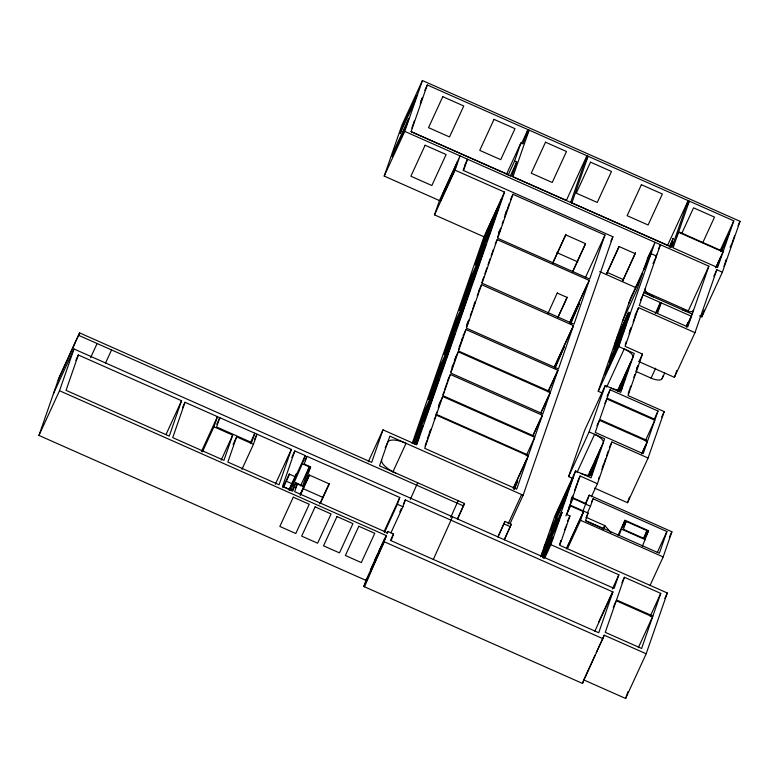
<?xml version="1.0" encoding="UTF-8"?>
<svg xmlns="http://www.w3.org/2000/svg" width="779" height="779" viewBox="0 0 779 779"><rect width="100%" height="100%" fill="white"/><g stroke="black" fill="none" stroke-linecap="round" stroke-linejoin="round"><path stroke-width="1.17" d="M566.528 524.54L566.333 525.202M643.61 269.855L647.544 258.521L654.993 242.318L618.779 346.587L634.262 353.452L620.746 392.343L605.264 385.478L589.138 431.897L604.621 438.762L591.047 477.839L575.564 470.974L561.26 512.134L562.068 512.494L550.889 544.687L618.857 574.805L614.125 588.408L74.015 348.992L59.506 390.737L386.491 535.679L365.935 580.374L38.95 435.432L59.048 377.591L79.604 332.896L371.68 462.366L382.976 429.842L416.726 444.809L504.519 192.092L455.053 170.163L460.009 155.878L439.453 200.573L434.497 214.858L483.963 236.787L412.13 443.553M58.182 380.084L79.604 332.896M78.328 354.981L66.049 390.347L169.257 436.094L181.546 400.737L78.328 354.981L75.826 360.434M241.918 469.386L253.448 444.312L236.621 436.853L227.857 462.074L279.067 484.772L291.346 449.405L185.012 402.276L172.734 437.632L223.933 460.331L232.697 435.11L213.943 426.804L217.468 416.658L201.42 451.538M253.448 444.312L256.973 434.176L254.47 439.619M439.453 200.573L384.203 176.083L401.876 125.224L422.432 80.539L740.05 221.324L722.386 272.183L701.83 316.878L699.61 315.894M384.203 176.083L404.759 131.388L422.432 80.539M294.813 450.944L282.534 486.31L292.933 490.916L295.786 482.707L302.719 485.784L309.302 466.835L302.369 463.758L305.222 455.559L294.813 450.944L291.804 457.487M411.877 128.038L414.34 120.94M420.251 103.919L422.364 97.842L420.894 101.046M427.281 84.979L411.069 131.68L511.735 176.297L516.72 161.964L514.617 161.039L520.898 142.947L523.001 143.872L527.958 129.606L427.281 84.979L424.779 90.432M295.621 475.901L296.234 474.138M302.369 463.758L290.82 490.176L282.504 486.486M300.324 494.129L303.722 486.748L297.364 483.934L294.666 491.685L387.484 532.826L387.952 531.463L393.502 533.927L391.136 540.723L598.73 632.743L612.898 591.943L405.314 499.923L403.308 504.286M384.368 532.612L397.407 504.266L399.763 497.469L306.955 456.328L304.258 464.08L310.617 466.894L303.722 486.748M463.086 170.65L464.956 165.265M413.182 443.641L415.246 437.681L429.589 406.502L427.174 413.454L413.328 443.563M595.253 654.827L583.714 679.892L625.615 698.461L646.171 653.776L604.27 635.206L582.488 683.426L363.812 586.49L366.597 578.466M416.405 444.449L418.975 437.058L415.519 444.585M386.491 535.679L364.504 586.801M529.116 130.122L512.894 176.814L671.936 247.313L688.159 200.622L529.116 130.122L526.107 136.666M390.922 532.885L402.947 506.73L405.314 499.923M425.12 445.87L426.95 440.593M435.841 415.003L436.873 412.023M438.314 407.875L440.729 400.932M442.862 394.797L443.894 391.818M444.643 389.656L447.058 382.703M450.778 371.992L453.193 365.039M453.943 362.878L456.358 355.935M458.49 349.8L459.522 346.821M466.417 326.995L468.831 320.042L466.845 324.346M470.263 315.904L471.996 310.938M472.746 308.776L475.161 301.824L474.168 303.976M477.284 295.689L478.325 292.709M481.734 282.894L483.808 276.934M484.898 273.78L486.972 267.82M488.063 264.665L490.137 258.716M491.228 255.58L493.302 249.601M497.538 237.391L500.04 230.204L499.047 232.356M502.202 223.963L503.273 220.885M504.373 217.721L506.516 211.567L505.026 214.79M507.606 208.402L509.398 203.27M436.25 415.09L424.701 448.344L516.701 489.124L528.259 455.871L436.25 415.09L434.244 419.453M442.706 396.511L436.483 414.428L528.483 455.209L534.706 437.292L442.706 396.511L438.752 405.226M450.369 374.465L442.988 395.703L534.988 436.483L542.369 415.246L450.369 374.465L447.36 380.999M458.227 351.835L450.837 373.102L542.846 413.883L550.227 392.616L458.227 351.835L454.381 360.229M465.969 329.536L458.51 351.027L550.51 391.808L557.978 370.317L465.969 329.536L462.969 336.08M481.568 284.656L466.446 328.173L558.446 368.964L573.5 325.622L481.568 284.656L478.559 291.2M497.206 239.62L482.065 283.215L574.006 324.181L589.216 280.411L497.206 239.62L495.201 243.983M512.952 194.292L497.684 238.267L589.684 279.048L604.962 235.073L512.952 194.292L510.449 199.745M417.68 482.756L410.299 499.417M452.541 516.779L433.27 559.556M458.13 500.693L450.749 517.353M457.604 519.077L464.488 503.507L379.539 465.852L389.851 436.152L523.118 495.23L510.089 523.576M570.686 202.433L586.908 155.742L566.352 200.427L513.001 176.784M571.844 202.939L588.057 156.248L584.552 163.882M498.063 537.013L504.948 521.443L511.306 524.257L504.422 539.828M523.118 495.23L612.917 236.738L463.583 170.543L467.527 159.208L464.518 165.752M618.945 246.534L606.305 274.539L619.178 246.563L635.226 253.681L622.363 281.647L635.489 252.581M572.925 478.52L568.582 476.592L584.708 430.174L605.264 385.478M602.566 393.2L598.223 391.272L630.503 298.338L651.059 253.652L656.493 256.057L653.016 263.623M570.53 502.143L572.643 496.038L571.163 499.261M574.649 490.283L577.122 483.175M625.294 344.513L626.326 341.523M629.052 333.675L631.126 327.716L629.646 330.929M633.161 321.854L635.576 314.891M591.397 496.778L597.415 483.701L580.082 476.018L566.693 514.549L569.926 515.98L559.741 545.31L667.291 592.985L646.171 653.776M599.441 420.28L595.224 432.423L643.191 453.69L647.407 441.537L599.441 420.28L596.938 425.724M606.841 398.975L599.723 419.462L647.69 440.719L654.808 420.232L606.841 398.975L604.835 403.327M610.045 389.773L607.123 398.157L655.09 419.414L658.012 411.03L610.045 389.773L607.036 396.307M639.023 361.651L674.419 377.338L694.975 332.652L638.566 307.647L625.118 346.363L642.461 354.046L628.03 395.576L664.214 411.604L648.079 458.033L627.523 502.718L594.64 488.141M565.885 515.834L570.647 505.347L588.096 513.079L585.516 520.518L659.375 553.256L666.912 531.541L593.062 498.803L591.553 502.085M586.275 503.75L573.208 497.956L573.023 498.502L590.472 506.243L587.454 512.796M591.008 469.533L589.304 474.43L600.96 447.906M620.649 384.213L618.945 389.12L630.591 362.595M670.144 247.118L673.222 238.257L669.239 246.924M591.271 475.774L592.975 470.876L590.988 475.2M621.253 389.481L622.616 385.566L620.62 389.889M678.509 232.23L673.095 247.819L717.586 267.548L723.009 251.958L678.509 232.23L676.503 236.592M689.308 201.128L678.665 231.772L723.165 251.5L733.808 220.856L689.308 201.128L687.302 205.49M567.472 548.659L580.521 520.294L583.705 511.131M650.114 585.292L663.163 556.927L671.907 531.765L589.265 495.132L582.565 511.949M598.554 479.007L599.236 477.05M601.894 469.386L602.917 466.446M604.212 462.716L605.575 458.792M606.529 456.036L608.233 451.138M628.195 393.687L629.559 389.773M633.853 377.396L634.875 374.456M636.17 370.716L637.874 365.818L636.881 367.98M597.415 483.701L611.904 441.995L648.079 458.033M590.472 506.243L593.062 498.803M603.277 529.788L604.747 525.562L586.256 517.363M635.976 371.427L651.078 378.117A10.624 4.012 24.7 0 0 662.111 378.613L663.036 375.945M404.759 131.388L708.861 266.194L687.75 326.937L657.476 313.518L661.176 302.865L657.661 310.49M627.523 502.718L629.49 497.06M674.419 377.338L676.805 370.483M619.003 535.397L624.953 520.265L648.527 530.713L642.383 546.283M626.15 521.424L623.395 529.35L644.194 538.571L646.95 530.645L626.15 521.424L623.628 526.896M694.975 332.652L716.836 269.729L722.386 272.183M701.83 316.878L704.187 310.091M723.954 266.369L726.067 260.293M732.056 243.038L734.519 235.949M582.488 683.426L583.714 679.892M616.247 600.745L605.264 632.344L641.614 648.459L652.598 616.861L616.247 600.745L613.239 607.289M652.88 616.043L660.748 593.384L624.398 577.268L616.53 599.937L652.88 616.043L638.342 647.661M625.615 698.461L628.01 691.586M565.758 526.857L565.291 528.104M559.682 544.239L560.909 540.587L560.461 541.269M564.59 529.837L564.97 528.912M53.459 393.677L74.015 348.992M38.95 435.432L59.506 390.737M90.598 357.707L97.112 343.539M105.545 363.024L111.563 349.937M166.005 434.526L181.546 400.737M182.51 407.729L185.012 402.276M202.413 451.869L213.943 426.804M216.796 424.234L219.805 417.7L216.581 426.97L251.617 442.501L254.84 433.221L250.322 443.037M221.158 460.185L232.697 435.11M233.116 444.488L236.125 437.944M275.308 484.295L291.346 449.405M282.933 487.712L289.291 473.885M283.663 486.992L289.535 474.226L295.319 476.787M289.204 489.212L296.049 474.314M289.175 490.439L305.222 455.559M304.949 460.691L306.955 456.328M291.911 491.14L295.786 482.707M295.426 488.151L297.364 483.934M300.577 485.804L309.302 466.835M308.679 471.11L310.617 466.894M300.441 494.129L309.312 474.839M300.197 495.522L309.565 475.161L329.322 483.925L320.451 503.215M434.497 214.858L455.053 170.163M319.711 503.964L329.079 483.603M368.282 461.801L382.976 429.842M506.36 174.554L520.898 142.947M521.443 143.774L527.958 129.606M508.093 175.207L514.617 161.039M385.196 447.789L387.728 442.277A17.401 6.573 24.7 0 1 406.034 443.329L392.859 471.977M510.196 176.142L516.72 161.964M483.963 236.787L504.519 192.092M505.766 212.657L507.256 209.434M498.803 232.376L500.78 228.072M461.704 339.858L462.687 337.706L459.289 346.811M414.496 444.04L422.9 425.762L415.392 443.894M451.966 367.182L453.456 363.959M429.395 432.52L430.875 429.297L427.32 438.83M384.222 531.259L399.763 497.469M374.417 560.899L377.922 553.265M378.925 551.084L384.943 538.007M386.949 533.644L387.952 531.463M370.434 569.887L384.972 538.279M363.812 586.49L384.359 541.804L603.043 638.741M399.802 511.92L401.302 508.648M390.493 540.47L393.502 533.927M552.866 262.62L565.856 234.382M552.808 263.146L565.797 234.907L585.642 243.7L572.653 271.939M548.007 313.382L557.316 292.816M457.468 518.765L464.488 503.507M572.711 271.413L585.204 244.265M557.832 317.442L567.151 297.179M557.852 317.744L567.17 297.471L557.336 293.118M585.409 277.587L604.962 235.073M569.634 322.652L587.678 283.41M569.663 322.915L589.216 280.411M570.413 322.818L579.245 303.606L570.666 323.791M610.911 241.1L612.917 236.738M554.453 366.685L572 328.534M554.453 367.045L573.5 325.622M554.444 368.097L564.259 346.743L555.203 367.99M547.919 391.847L557.443 371.145M548.455 391.029L557.978 370.317M540.986 412.519L549.01 395.08M540.977 412.743L550.227 392.616M533.313 434.594L540.84 418.245M532.846 435.958L542.369 415.246M526.185 455.822L534.706 437.292M513.945 486.817L526.984 458.48M513.215 488.569L528.259 455.871M513.77 489.329L517.694 480.789L514.549 489.163M497.927 536.702L504.948 521.443M508.083 523.994L521.618 494.568M504.286 539.516L511.306 524.257M628.731 303.45L642.694 273.088L636.696 290.353L622.733 320.724M616.481 338.719L628.721 312.097L614.67 343.919M658.44 249.046L660.426 244.723L639.325 305.475L656.658 313.158L660.368 302.505L655.353 313.401M598.223 391.272L618.779 346.587M640.523 300.266L643.026 294.822L691.46 316.284L686.445 327.19M635.06 315.281L638.566 307.647M688.159 200.622L667.603 245.307L570.841 202.423M670.388 247.44L672.881 242.016M606.656 387.144L624.203 348.992A10.818 4.09 24.7 0 1 632.938 357.259L617.396 391.048M568.582 476.592L589.138 431.897M681.752 233.466L693.553 207.827L714.528 217.127L702.736 242.766M575.564 470.974L555.008 515.669L540.704 556.829L561.26 512.134M577.025 472.454L594.572 434.312A10.818 4.09 24.7 0 1 603.306 442.569L588.262 475.278M544.141 546.946L557.238 518.463L554.482 526.39L541.386 554.872M542.018 556.099L562.068 512.494M618.487 390.795L627.932 370.249L619.266 390.289M577.57 481.461L580.082 476.018M619.305 390.883L625.274 377.903L620.094 390.376M543.138 558.095L553.051 537.101L544.044 558.329M544.872 557.764L550.889 544.687M568.446 508.444L573.208 497.956M567.56 512.046L570.647 505.347M638.946 361.68L642.461 354.046M567.424 521.433L569.926 515.98M588.846 476.105L598.291 455.569L589.635 475.599M629.86 388.195L630.854 386.033M590.161 475.112L595.633 463.223L590.453 475.687M609.402 447.438L611.904 441.995M585.253 503.867L589.265 495.132M602.381 466.933L603.871 463.69M566.606 548.309L582.702 513.322M566.421 548.854L583.52 511.676L570.452 505.892M586.09 517.451L588.096 513.079M651.078 378.117L655.645 368.204M708.861 266.194L688.305 310.879L645.44 291.882M720.273 250.283L733.808 220.856M662.111 378.613L664.643 373.112M686.435 325.729L687.964 322.418M692.521 312.506L693.534 310.305A10.624 4.012 24.7 0 1 682.501 309.808M720.614 251.656L728.969 233.486L721.597 251.266M686.698 326.099L690.71 317.384M715.648 267.849L723.009 251.958M715.95 267.499L720.867 256.817L716.933 267.119M713.827 276.263L716.836 269.729M738.044 225.686L740.05 221.324M730.089 247.313L731.569 244.109M725.434 261.413L726.418 259.28M654 419.754L658.012 411.03M645.285 440.943L654.808 420.232M641.682 453.806L646.19 443.991M641.896 453.534L647.407 441.537M661.702 417.057L664.214 411.604M618 535.387L624.953 520.265M612.333 588.982L618.857 574.805M598.584 622.197L612.625 591.68M594.854 631.185L612.898 591.943M621.895 582.721L624.398 577.268M643.435 538.299L646.95 530.645M645.995 536.215L648.527 530.713M596.256 652.646L604.27 635.206M657.301 552.447L666.912 531.541M669.395 537.228L671.907 531.765M650.222 616.267L660.748 593.384M664.789 598.438L667.291 592.985M411.156 131.641L507.402 174.301M607.065 272.358L623.122 279.476M556.858 252.62L577.736 261.871M599.713 271.618L635.547 287.5M643.785 292.641L692.21 314.112M621.817 529.282L645.392 539.73M585.876 521.034L603.277 528.746L604.747 525.562L610.94 532.515M580.521 520.294L663.163 556.927M78.737 335.389L463.622 505.999M504.081 523.936L510.44 526.75M397.407 504.266L402.947 506.73M286.37 481.227L293.031 484.187M303.021 488.608L322.993 497.469M292.68 484.83L294.413 485.599M395.722 473.019A17.401 6.573 24.7 0 1 381.661 459.727M622.07 388.536A10.818 4.09 24.7 0 1 610.697 387.884M592.371 474.031A10.818 4.09 24.7 0 1 580.998 473.389M653.377 296.896A10.624 4.012 24.7 0 1 645.109 288.834M656.678 254.266A14.674 0.497 -66.1 0 1 656.415 255.015M656.045 255.979A14.674 0.497 -66.1 0 1 655.597 257.128M647.398 258.93A14.665 0.497 -66.1 0 1 651.244 251.851A14.674 0.497 -66.1 0 1 643.678 269.651M558.67 521.054L542.612 557.501L545.728 548.513L558.67 521.054M394.544 149.471L392.08 156.569L406.326 125.575L408.79 118.486L394.544 149.471M402.568 126.373L400.104 133.462L414.36 102.477L416.823 95.379L402.568 126.373M443.446 192.374L440.447 200.982L454.449 170.552L457.439 161.935L443.446 192.374M418.411 428.567L415.996 435.519L430.339 404.34L432.754 397.397L418.411 428.567M421.575 419.462L419.16 426.405L433.504 395.235L435.919 388.283L421.575 419.462M424.74 410.348L422.325 417.301L436.668 386.121L439.083 379.169L424.74 410.348M430.884 392.684L428.469 399.637L442.803 368.457L445.218 361.505L430.884 392.684M434.049 383.58L431.634 390.522L445.968 359.343L448.383 352.4L434.049 383.58M437.214 374.465L434.799 381.408L449.132 350.238L451.547 343.286L437.214 374.465M440.378 365.351L437.964 372.304L452.297 341.124L454.712 334.172L440.378 365.351M446.513 347.687L444.098 354.64L458.442 323.46L460.847 316.508L446.513 347.687M449.678 338.583L447.263 345.525L461.606 314.346L464.021 307.403L449.678 338.583M452.842 329.468L450.428 336.411L464.771 305.241L467.186 298.289L452.842 329.468M456.007 320.354L453.592 327.307L467.936 296.127L470.35 289.175L456.007 320.354M461.83 303.586L459.415 310.539L473.759 279.359L476.173 272.407L461.83 303.586M464.995 294.472L462.58 301.424L476.923 270.245L479.338 263.292L464.995 294.472M468.16 285.357L465.745 292.31L480.088 261.131L482.503 254.188L468.16 285.357M471.324 276.253L468.909 283.215L483.253 252.036L485.668 245.073L471.324 276.253M477.722 257.849L475.229 265.035L489.563 233.856L492.065 226.67L477.722 257.849M480.955 248.53L478.462 255.716L492.805 224.537L495.298 217.351L480.955 248.53M484.197 239.211L481.704 246.398L496.038 215.218L498.541 208.032L484.197 239.211M487.43 229.893L484.937 237.079L499.281 205.899L501.773 198.713L487.43 229.893M553.402 523.673L550.928 530.791L564.746 500.751L567.219 493.633L553.402 523.673M557.871 510.8L555.398 517.918L569.215 487.878L571.689 480.76L557.871 510.8M607.425 368.165L605.001 375.118L618.818 345.087L621.243 338.125L607.425 368.165M611.875 355.341L609.46 362.303L623.278 332.263L625.693 325.301L611.875 355.341M616.325 342.526L613.91 349.479L627.728 319.439L630.143 312.486L616.325 342.526M442.784 96.674L428.528 127.659L449.512 136.958L463.758 105.973L442.784 96.674M425.12 145.235L410.874 176.22L431.848 185.519L446.104 154.534L425.12 145.235M293.293 497.187L279.836 526.448L295.786 533.527L309.244 504.256L293.293 497.187M315.135 506.876L301.677 536.137L317.628 543.206L331.085 513.945L315.135 506.876M494.013 119.372L479.757 150.366L500.731 159.666L514.987 128.671L494.013 119.372M336.986 516.555L323.528 545.816L339.478 552.886L352.936 523.624L336.986 516.555M358.827 526.244L345.37 555.505L361.32 562.574L374.777 533.313L358.827 526.244M545.504 142.197L531.249 173.191L552.223 182.49L566.479 151.496L545.504 142.197M590.521 162.159L576.265 193.143L597.25 202.443L611.496 171.458L590.521 162.159M641.39 184.701L627.134 215.695L648.118 224.995L662.364 194L641.39 184.701"/></g></svg>
